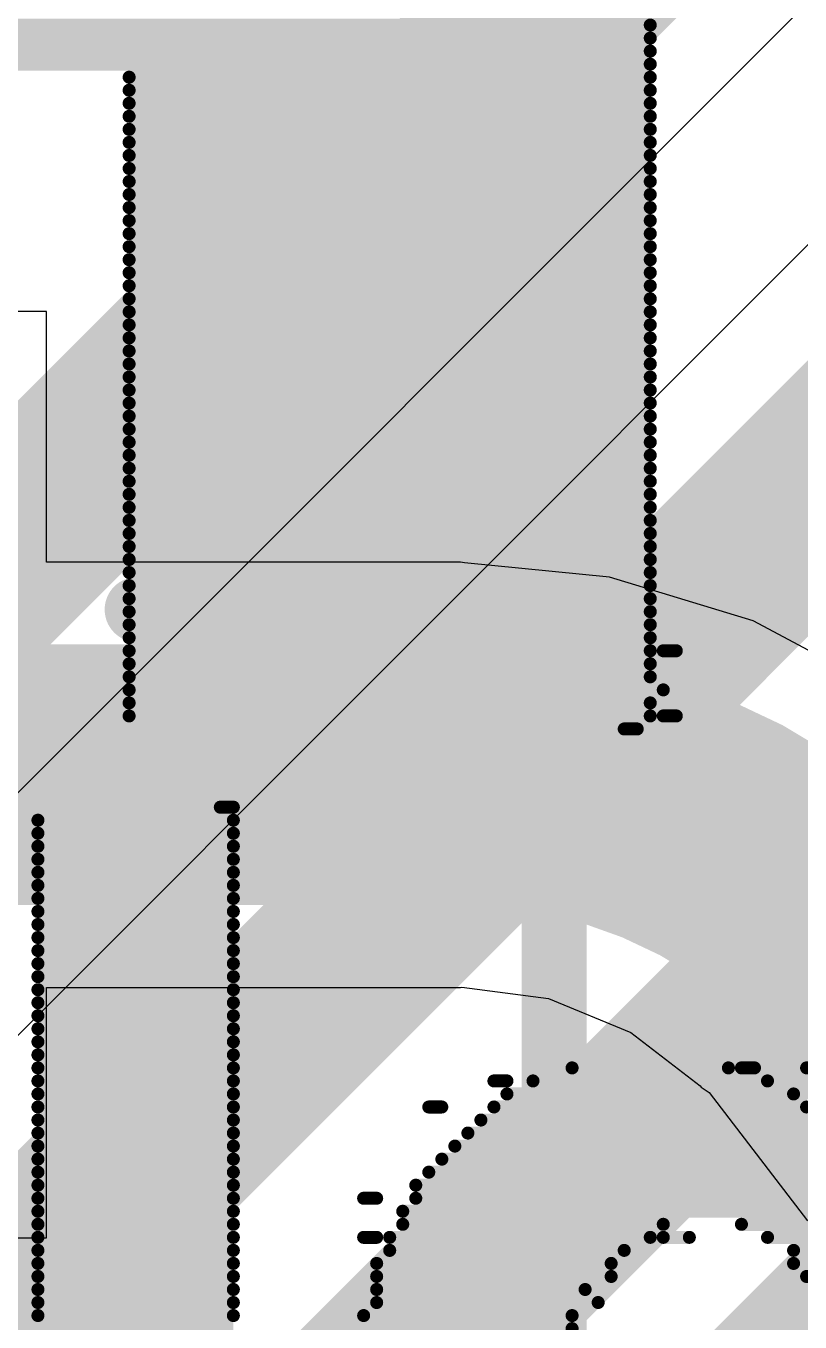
# Model space of a CAD drawing. Header units: inches. Extents: x -0.9 to 13.3, y -2.2 to 2.7.
# Drawn here: x 0.9025 to 0.9619, y -0.4595 to -0.3601 of the extents above; entities that cross this region are included whole.
import ezdxf

# ---------------------------------------------------------------- set-up
doc = ezdxf.new("R2010")
doc.units = ezdxf.units.IN
doc.header["$MEASUREMENT"] = 0
for name, color, linetype in [('Board Outline', 216, 'Continuous'), ('Bottom Layer', 5, 'Continuous'), ('Bottom Overlay', 54, 'Continuous'), ('Dimension', 6, 'Continuous'), ('Top Layer', 1, 'Continuous'), ('Top Overlay', 2, 'Continuous')]:
    doc.layers.add(name, color=color, linetype=linetype)

# ---------------------------------------------------------------- blocks, each defined once
blk = doc.blocks.new('38_SMD_M______16')
at = {"layer": 'Top Overlay'}
for points in [[(0.357158, -0.331079, 0.005, 0.005, 0), (0.357158, -0.363079, 0.005, 0.005, 0)], [(0.259157, -0.363079, 0.005, 0.005, 0), (0.357158, -0.363079, 0.005, 0.005, 0)]]:
    blk.add_lwpolyline(points, format="xyseb", dxfattribs=at)
for points in [[(0.355908, -0.331079, 0.0025, 0.0025, 1), (0.358408, -0.331079, 0.0025, 0.0025, 1)], [(0.355907, -0.363079, 0.0025, 0.0025, 1), (0.358407, -0.363079, 0.0025, 0.0025, 1)], [(0.355907, -0.363079, 0.0025, 0.0025, 1), (0.358407, -0.363079, 0.0025, 0.0025, 1)]]:
    blk.add_lwpolyline(points, format="xyseb", close=True, dxfattribs=at)

msp = doc.modelspace()

# ---------------------------------------------------------------- linework, layer by layer
at = {"layer": 'Board Outline'}
msp.add_lwpolyline([(1.99867, 0.21567, 0.01, 0.01, -1.122171), (-0.011594, -1.513286, 0.01, 0.01, 0)], format="xyseb", dxfattribs=at)
at = {"layer": 'Bottom Layer'}
for p, q in [((0.833301, -0.48749), (1.154223, -0.166568)), ((1.154525, -0.184878), (0.824075, -0.515328))]:
    msp.add_line(p, q, dxfattribs=at)
for points in [[(0.799243, -0.440757, 0.025, 0.025, 0), (1.100501, -0.139499, 0.025, 0.025, 0)], [(0.823568, -0.477757, 0.015, 0.015, 0), (1.147989, -0.153336, 0.015, 0.015, 0)], [(0.708521, -0.685804, 0.015, 0.015, 0), (1.200088, -0.194238, 0.015, 0.015, 0)], [(0.833808, -0.525061, 0.015, 0.015, 0), (1.164258, -0.19461, 0.015, 0.015, 0)], [(0.752378, -0.673693, 0.015, 0.015, 0), (1.196054, -0.230017, 0.015, 0.015, 0)]]:
    msp.add_lwpolyline(points, format="xyseb", dxfattribs=at)
at = {"layer": 'Bottom Overlay'}
for points in [[(0.830404, -0.360047, 0.001, 0.001, 0), (0.950404, -0.360047, 0.001, 0.001, 0)], [(0.830404, -0.361047, 0.001, 0.001, 0), (0.950404, -0.361047, 0.001, 0.001, 0)], [(0.830404, -0.362047, 0.001, 0.001, 0), (0.950404, -0.362047, 0.001, 0.001, 0)], [(0.830404, -0.363047, 0.001, 0.001, 0), (0.950404, -0.363047, 0.001, 0.001, 0)], [(0.910404, -0.364047, 0.001, 0.001, 0), (0.950404, -0.364047, 0.001, 0.001, 0)], [(0.910404, -0.365047, 0.001, 0.001, 0), (0.950404, -0.365047, 0.001, 0.001, 0)], [(0.910404, -0.366047, 0.001, 0.001, 0), (0.950404, -0.366047, 0.001, 0.001, 0)], [(0.910404, -0.367047, 0.001, 0.001, 0), (0.950404, -0.367047, 0.001, 0.001, 0)], [(0.910404, -0.368047, 0.001, 0.001, 0), (0.950404, -0.368047, 0.001, 0.001, 0)], [(0.910404, -0.369047, 0.001, 0.001, 0), (0.950404, -0.369047, 0.001, 0.001, 0)], [(0.910404, -0.370047, 0.001, 0.001, 0), (0.950404, -0.370047, 0.001, 0.001, 0)], [(0.910404, -0.371047, 0.001, 0.001, 0), (0.950404, -0.371047, 0.001, 0.001, 0)], [(0.910404, -0.372047, 0.001, 0.001, 0), (0.950404, -0.372047, 0.001, 0.001, 0)], [(0.910404, -0.373047, 0.001, 0.001, 0), (0.950404, -0.373047, 0.001, 0.001, 0)], [(0.910404, -0.374047, 0.001, 0.001, 0), (0.950404, -0.374047, 0.001, 0.001, 0)], [(0.910404, -0.375047, 0.001, 0.001, 0), (0.950404, -0.375047, 0.001, 0.001, 0)], [(0.910404, -0.376047, 0.001, 0.001, 0), (0.950404, -0.376047, 0.001, 0.001, 0)], [(0.910404, -0.377047, 0.001, 0.001, 0), (0.950404, -0.377047, 0.001, 0.001, 0)], [(0.910404, -0.378047, 0.001, 0.001, 0), (0.950404, -0.378047, 0.001, 0.001, 0)], [(0.910404, -0.379047, 0.001, 0.001, 0), (0.950404, -0.379047, 0.001, 0.001, 0)], [(0.910404, -0.380047, 0.001, 0.001, 0), (0.950404, -0.380047, 0.001, 0.001, 0)], [(0.910404, -0.381047, 0.001, 0.001, 0), (0.950404, -0.381047, 0.001, 0.001, 0)], [(0.910404, -0.382047, 0.001, 0.001, 0), (0.950404, -0.382047, 0.001, 0.001, 0)], [(0.910404, -0.383047, 0.001, 0.001, 0), (0.950404, -0.383047, 0.001, 0.001, 0)], [(0.910404, -0.384047, 0.001, 0.001, 0), (0.950404, -0.384047, 0.001, 0.001, 0)], [(0.910404, -0.385047, 0.001, 0.001, 0), (0.950404, -0.385047, 0.001, 0.001, 0)], [(0.910404, -0.386047, 0.001, 0.001, 0), (0.950404, -0.386047, 0.001, 0.001, 0)], [(0.910404, -0.387047, 0.001, 0.001, 0), (0.950404, -0.387047, 0.001, 0.001, 0)], [(0.910404, -0.388047, 0.001, 0.001, 0), (0.950404, -0.388047, 0.001, 0.001, 0)], [(0.910404, -0.389047, 0.001, 0.001, 0), (0.950404, -0.389047, 0.001, 0.001, 0)], [(0.910404, -0.390047, 0.001, 0.001, 0), (0.950404, -0.390047, 0.001, 0.001, 0)], [(0.910404, -0.391047, 0.001, 0.001, 0), (0.950404, -0.391047, 0.001, 0.001, 0)], [(0.910404, -0.392047, 0.001, 0.001, 0), (0.950404, -0.392047, 0.001, 0.001, 0)], [(0.910404, -0.393047, 0.001, 0.001, 0), (0.950404, -0.393047, 0.001, 0.001, 0)], [(0.910404, -0.394047, 0.001, 0.001, 0), (0.950404, -0.394047, 0.001, 0.001, 0)], [(0.910404, -0.395047, 0.001, 0.001, 0), (0.950404, -0.395047, 0.001, 0.001, 0)], [(0.910404, -0.396047, 0.001, 0.001, 0), (0.950404, -0.396047, 0.001, 0.001, 0)], [(0.910404, -0.397047, 0.001, 0.001, 0), (0.950404, -0.397047, 0.001, 0.001, 0)], [(0.910404, -0.398047, 0.001, 0.001, 0), (0.950404, -0.398047, 0.001, 0.001, 0)], [(0.910404, -0.399047, 0.001, 0.001, 0), (0.950404, -0.399047, 0.001, 0.001, 0)], [(0.910404, -0.400047, 0.001, 0.001, 0), (0.950404, -0.400047, 0.001, 0.001, 0)], [(0.910404, -0.401047, 0.001, 0.001, 0), (0.950404, -0.401047, 0.001, 0.001, 0)], [(0.910404, -0.402047, 0.001, 0.001, 0), (0.950404, -0.402047, 0.001, 0.001, 0)], [(0.910404, -0.403047, 0.001, 0.001, 0), (0.950404, -0.403047, 0.001, 0.001, 0)], [(0.910404, -0.404047, 0.001, 0.001, 0), (0.950404, -0.404047, 0.001, 0.001, 0)], [(0.910404, -0.405047, 0.001, 0.001, 0), (0.950404, -0.405047, 0.001, 0.001, 0)], [(0.910404, -0.406047, 0.001, 0.001, 0), (0.950404, -0.406047, 0.001, 0.001, 0)], [(0.910404, -0.407047, 0.001, 0.001, 0), (0.950404, -0.407047, 0.001, 0.001, 0)], [(0.910404, -0.408047, 0.001, 0.001, 0), (0.950404, -0.408047, 0.001, 0.001, 0)], [(0.951404, -0.408047, 0.001, 0.001, 0), (0.952404, -0.408047, 0.001, 0.001, 0)], [(0.910404, -0.409047, 0.001, 0.001, 0), (0.950404, -0.409047, 0.001, 0.001, 0)], [(0.910404, -0.410047, 0.001, 0.001, 0), (0.950404, -0.410047, 0.001, 0.001, 0)], [(0.910404, -0.411047, 0.001, 0.001, 0), (0.951404, -0.411047, 0.001, 0.001, 0)], [(0.910404, -0.412047, 0.001, 0.001, 0), (0.950404, -0.412047, 0.001, 0.001, 0)], [(0.910404, -0.413047, 0.001, 0.001, 0), (0.950404, -0.413047, 0.001, 0.001, 0)], [(0.951404, -0.413047, 0.001, 0.001, 0), (0.952404, -0.413047, 0.001, 0.001, 0)], [(0.948404, -0.414047, 0.001, 0.001, 0), (0.949404, -0.414047, 0.001, 0.001, 0)], [(0.917404, -0.420047, 0.001, 0.001, 0), (0.918404, -0.420047, 0.001, 0.001, 0)], [(0.903404, -0.421047, 0.001, 0.001, 0), (0.918404, -0.421047, 0.001, 0.001, 0)], [(0.903404, -0.422047, 0.001, 0.001, 0), (0.918404, -0.422047, 0.001, 0.001, 0)], [(0.903404, -0.423047, 0.001, 0.001, 0), (0.918404, -0.423047, 0.001, 0.001, 0)], [(0.903404, -0.424047, 0.001, 0.001, 0), (0.918404, -0.424047, 0.001, 0.001, 0)], [(0.903404, -0.425047, 0.001, 0.001, 0), (0.918404, -0.425047, 0.001, 0.001, 0)], [(0.903404, -0.426047, 0.001, 0.001, 0), (0.918404, -0.426047, 0.001, 0.001, 0)], [(0.903404, -0.427047, 0.001, 0.001, 0), (0.918404, -0.427047, 0.001, 0.001, 0)], [(0.903404, -0.428047, 0.001, 0.001, 0), (0.918404, -0.428047, 0.001, 0.001, 0)], [(0.903404, -0.429047, 0.001, 0.001, 0), (0.918404, -0.429047, 0.001, 0.001, 0)], [(0.903404, -0.430047, 0.001, 0.001, 0), (0.918404, -0.430047, 0.001, 0.001, 0)], [(0.903404, -0.431047, 0.001, 0.001, 0), (0.918404, -0.431047, 0.001, 0.001, 0)], [(0.903404, -0.432047, 0.001, 0.001, 0), (0.918404, -0.432047, 0.001, 0.001, 0)], [(0.903404, -0.433047, 0.001, 0.001, 0), (0.918404, -0.433047, 0.001, 0.001, 0)], [(0.903404, -0.434047, 0.001, 0.001, 0), (0.918404, -0.434047, 0.001, 0.001, 0)], [(0.903404, -0.435047, 0.001, 0.001, 0), (0.918404, -0.435047, 0.001, 0.001, 0)], [(0.903404, -0.436047, 0.001, 0.001, 0), (0.918404, -0.436047, 0.001, 0.001, 0)], [(0.903404, -0.437047, 0.001, 0.001, 0), (0.918404, -0.437047, 0.001, 0.001, 0)], [(0.903404, -0.438047, 0.001, 0.001, 0), (0.918404, -0.438047, 0.001, 0.001, 0)], [(0.903404, -0.439047, 0.001, 0.001, 0), (0.918404, -0.439047, 0.001, 0.001, 0)], [(0.903404, -0.440047, 0.001, 0.001, 0), (0.918404, -0.440047, 0.001, 0.001, 0)], [(0.944404, -0.440047, 0.001, 0.001, 0), (0.956404, -0.440047, 0.001, 0.001, 0)], [(0.957404, -0.440047, 0.001, 0.001, 0), (0.958404, -0.440047, 0.001, 0.001, 0)], [(0.962404, -0.440047, 0.001, 0.001, 0), (0.963404, -0.440047, 0.001, 0.001, 0)], [(0.903404, -0.441047, 0.001, 0.001, 0), (0.918404, -0.441047, 0.001, 0.001, 0)], [(0.938404, -0.441047, 0.001, 0.001, 0), (0.939404, -0.441047, 0.001, 0.001, 0)], [(0.941404, -0.441047, 0.001, 0.001, 0), (0.959404, -0.441047, 0.001, 0.001, 0)], [(0.903404, -0.442047, 0.001, 0.001, 0), (0.918404, -0.442047, 0.001, 0.001, 0)], [(0.939404, -0.442047, 0.001, 0.001, 0), (0.961404, -0.442047, 0.001, 0.001, 0)], [(0.903404, -0.443047, 0.001, 0.001, 0), (0.918404, -0.443047, 0.001, 0.001, 0)], [(0.933404, -0.443047, 0.001, 0.001, 0), (0.934404, -0.443047, 0.001, 0.001, 0)], [(0.938404, -0.443047, 0.001, 0.001, 0), (0.962404, -0.443047, 0.001, 0.001, 0)], [(0.903404, -0.444047, 0.001, 0.001, 0), (0.918404, -0.444047, 0.001, 0.001, 0)], [(0.937404, -0.444047, 0.001, 0.001, 0), (0.963404, -0.444047, 0.001, 0.001, 0)], [(0.903404, -0.445047, 0.001, 0.001, 0), (0.918404, -0.445047, 0.001, 0.001, 0)], [(0.936404, -0.445047, 0.001, 0.001, 0), (0.965404, -0.445047, 0.001, 0.001, 0)], [(0.903404, -0.446047, 0.001, 0.001, 0), (0.918404, -0.446047, 0.001, 0.001, 0)], [(0.935404, -0.446047, 0.001, 0.001, 0), (0.980404, -0.446047, 0.001, 0.001, 0)], [(0.903404, -0.447047, 0.001, 0.001, 0), (0.918404, -0.447047, 0.001, 0.001, 0)], [(0.934404, -0.447047, 0.001, 0.001, 0), (0.980404, -0.447047, 0.001, 0.001, 0)], [(0.903404, -0.448047, 0.001, 0.001, 0), (0.918404, -0.448047, 0.001, 0.001, 0)], [(0.933404, -0.448047, 0.001, 0.001, 0), (0.980404, -0.448047, 0.001, 0.001, 0)], [(0.903404, -0.449047, 0.001, 0.001, 0), (0.918404, -0.449047, 0.001, 0.001, 0)], [(0.932404, -0.449047, 0.001, 0.001, 0), (0.980404, -0.449047, 0.001, 0.001, 0)], [(0.903404, -0.450047, 0.001, 0.001, 0), (0.918404, -0.450047, 0.001, 0.001, 0)], [(0.928404, -0.450047, 0.001, 0.001, 0), (0.929404, -0.450047, 0.001, 0.001, 0)], [(0.932404, -0.450047, 0.001, 0.001, 0), (0.980404, -0.450047, 0.001, 0.001, 0)], [(0.903404, -0.451047, 0.001, 0.001, 0), (0.918404, -0.451047, 0.001, 0.001, 0)], [(0.931404, -0.451047, 0.001, 0.001, 0), (0.980404, -0.451047, 0.001, 0.001, 0)], [(0.903404, -0.452047, 0.001, 0.001, 0), (0.918404, -0.452047, 0.001, 0.001, 0)], [(0.931404, -0.452047, 0.001, 0.001, 0), (0.951404, -0.452047, 0.001, 0.001, 0)], [(0.957404, -0.452047, 0.001, 0.001, 0), (0.980404, -0.452047, 0.001, 0.001, 0)], [(0.903404, -0.453047, 0.001, 0.001, 0), (0.918404, -0.453047, 0.001, 0.001, 0)], [(0.928404, -0.453047, 0.001, 0.001, 0), (0.929404, -0.453047, 0.001, 0.001, 0)], [(0.930404, -0.453047, 0.001, 0.001, 0), (0.950404, -0.453047, 0.001, 0.001, 0)], [(0.951404, -0.453047, 0.001, 0.001, 0), (0.953404, -0.453047, 0.001, 0.001, 0)], [(0.959404, -0.453047, 0.001, 0.001, 0), (0.980404, -0.453047, 0.001, 0.001, 0)], [(0.903404, -0.454047, 0.001, 0.001, 0), (0.918404, -0.454047, 0.001, 0.001, 0)], [(0.930404, -0.454047, 0.001, 0.001, 0), (0.948404, -0.454047, 0.001, 0.001, 0)], [(0.961404, -0.454047, 0.001, 0.001, 0), (0.980404, -0.454047, 0.001, 0.001, 0)], [(0.903404, -0.455047, 0.001, 0.001, 0), (0.918404, -0.455047, 0.001, 0.001, 0)], [(0.929404, -0.455047, 0.001, 0.001, 0), (0.947404, -0.455047, 0.001, 0.001, 0)], [(0.961404, -0.455047, 0.001, 0.001, 0), (0.980404, -0.455047, 0.001, 0.001, 0)], [(0.903404, -0.456047, 0.001, 0.001, 0), (0.918404, -0.456047, 0.001, 0.001, 0)], [(0.929404, -0.456047, 0.001, 0.001, 0), (0.947404, -0.456047, 0.001, 0.001, 0)], [(0.962404, -0.456047, 0.001, 0.001, 0), (0.980404, -0.456047, 0.001, 0.001, 0)], [(0.903404, -0.457047, 0.001, 0.001, 0), (0.918404, -0.457047, 0.001, 0.001, 0)], [(0.929404, -0.457047, 0.001, 0.001, 0), (0.945404, -0.457047, 0.001, 0.001, 0)], [(0.903404, -0.458047, 0.001, 0.001, 0), (0.918404, -0.458047, 0.001, 0.001, 0)], [(0.929404, -0.458047, 0.001, 0.001, 0), (0.946404, -0.458047, 0.001, 0.001, 0)], [(0.903404, -0.459047, 0.001, 0.001, 0), (0.918404, -0.459047, 0.001, 0.001, 0)], [(0.928404, -0.459047, 0.001, 0.001, 0), (0.944404, -0.459047, 0.001, 0.001, 0)], [(0.903404, -0.460047, 0.001, 0.001, 0), (0.918404, -0.460047, 0.001, 0.001, 0)], [(0.928404, -0.460047, 0.001, 0.001, 0), (0.944404, -0.460047, 0.001, 0.001, 0)]]:
    msp.add_lwpolyline(points, format="xyseb", dxfattribs=at)
for points in [[(0.950154, -0.360047, 0.0005, 0.0005, 1), (0.950654, -0.360047, 0.0005, 0.0005, 1)], [(0.950154, -0.361047, 0.0005, 0.0005, 1), (0.950654, -0.361047, 0.0005, 0.0005, 1)], [(0.950154, -0.362047, 0.0005, 0.0005, 1), (0.950654, -0.362047, 0.0005, 0.0005, 1)], [(0.950154, -0.363047, 0.0005, 0.0005, 1), (0.950654, -0.363047, 0.0005, 0.0005, 1)], [(0.910154, -0.364047, 0.0005, 0.0005, 1), (0.910654, -0.364047, 0.0005, 0.0005, 1)], [(0.950154, -0.364047, 0.0005, 0.0005, 1), (0.950654, -0.364047, 0.0005, 0.0005, 1)], [(0.910154, -0.365047, 0.0005, 0.0005, 1), (0.910654, -0.365047, 0.0005, 0.0005, 1)], [(0.950154, -0.365047, 0.0005, 0.0005, 1), (0.950654, -0.365047, 0.0005, 0.0005, 1)], [(0.910154, -0.366047, 0.0005, 0.0005, 1), (0.910654, -0.366047, 0.0005, 0.0005, 1)], [(0.950154, -0.366047, 0.0005, 0.0005, 1), (0.950654, -0.366047, 0.0005, 0.0005, 1)], [(0.910154, -0.367047, 0.0005, 0.0005, 1), (0.910654, -0.367047, 0.0005, 0.0005, 1)], [(0.950154, -0.367047, 0.0005, 0.0005, 1), (0.950654, -0.367047, 0.0005, 0.0005, 1)], [(0.910154, -0.368047, 0.0005, 0.0005, 1), (0.910654, -0.368047, 0.0005, 0.0005, 1)], [(0.950154, -0.368047, 0.0005, 0.0005, 1), (0.950654, -0.368047, 0.0005, 0.0005, 1)], [(0.910154, -0.369047, 0.0005, 0.0005, 1), (0.910654, -0.369047, 0.0005, 0.0005, 1)], [(0.950154, -0.369047, 0.0005, 0.0005, 1), (0.950654, -0.369047, 0.0005, 0.0005, 1)], [(0.910154, -0.370047, 0.0005, 0.0005, 1), (0.910654, -0.370047, 0.0005, 0.0005, 1)], [(0.950154, -0.370047, 0.0005, 0.0005, 1), (0.950654, -0.370047, 0.0005, 0.0005, 1)], [(0.910154, -0.371047, 0.0005, 0.0005, 1), (0.910654, -0.371047, 0.0005, 0.0005, 1)], [(0.950154, -0.371047, 0.0005, 0.0005, 1), (0.950654, -0.371047, 0.0005, 0.0005, 1)], [(0.910154, -0.372047, 0.0005, 0.0005, 1), (0.910654, -0.372047, 0.0005, 0.0005, 1)], [(0.950154, -0.372047, 0.0005, 0.0005, 1), (0.950654, -0.372047, 0.0005, 0.0005, 1)], [(0.910154, -0.373047, 0.0005, 0.0005, 1), (0.910654, -0.373047, 0.0005, 0.0005, 1)], [(0.950154, -0.373047, 0.0005, 0.0005, 1), (0.950654, -0.373047, 0.0005, 0.0005, 1)], [(0.910154, -0.374047, 0.0005, 0.0005, 1), (0.910654, -0.374047, 0.0005, 0.0005, 1)], [(0.950154, -0.374047, 0.0005, 0.0005, 1), (0.950654, -0.374047, 0.0005, 0.0005, 1)], [(0.910154, -0.375047, 0.0005, 0.0005, 1), (0.910654, -0.375047, 0.0005, 0.0005, 1)], [(0.950154, -0.375047, 0.0005, 0.0005, 1), (0.950654, -0.375047, 0.0005, 0.0005, 1)], [(0.910154, -0.376047, 0.0005, 0.0005, 1), (0.910654, -0.376047, 0.0005, 0.0005, 1)], [(0.950154, -0.376047, 0.0005, 0.0005, 1), (0.950654, -0.376047, 0.0005, 0.0005, 1)], [(0.910154, -0.377047, 0.0005, 0.0005, 1), (0.910654, -0.377047, 0.0005, 0.0005, 1)], [(0.950154, -0.377047, 0.0005, 0.0005, 1), (0.950654, -0.377047, 0.0005, 0.0005, 1)], [(0.910154, -0.378047, 0.0005, 0.0005, 1), (0.910654, -0.378047, 0.0005, 0.0005, 1)], [(0.950154, -0.378047, 0.0005, 0.0005, 1), (0.950654, -0.378047, 0.0005, 0.0005, 1)], [(0.910154, -0.379047, 0.0005, 0.0005, 1), (0.910654, -0.379047, 0.0005, 0.0005, 1)], [(0.950154, -0.379047, 0.0005, 0.0005, 1), (0.950654, -0.379047, 0.0005, 0.0005, 1)], [(0.910154, -0.380047, 0.0005, 0.0005, 1), (0.910654, -0.380047, 0.0005, 0.0005, 1)], [(0.950154, -0.380047, 0.0005, 0.0005, 1), (0.950654, -0.380047, 0.0005, 0.0005, 1)], [(0.910154, -0.381047, 0.0005, 0.0005, 1), (0.910654, -0.381047, 0.0005, 0.0005, 1)], [(0.950154, -0.381047, 0.0005, 0.0005, 1), (0.950654, -0.381047, 0.0005, 0.0005, 1)], [(0.910154, -0.382047, 0.0005, 0.0005, 1), (0.910654, -0.382047, 0.0005, 0.0005, 1)], [(0.950154, -0.382047, 0.0005, 0.0005, 1), (0.950654, -0.382047, 0.0005, 0.0005, 1)], [(0.910154, -0.383047, 0.0005, 0.0005, 1), (0.910654, -0.383047, 0.0005, 0.0005, 1)], [(0.950154, -0.383047, 0.0005, 0.0005, 1), (0.950654, -0.383047, 0.0005, 0.0005, 1)], [(0.910154, -0.384047, 0.0005, 0.0005, 1), (0.910654, -0.384047, 0.0005, 0.0005, 1)], [(0.950154, -0.384047, 0.0005, 0.0005, 1), (0.950654, -0.384047, 0.0005, 0.0005, 1)], [(0.910154, -0.385047, 0.0005, 0.0005, 1), (0.910654, -0.385047, 0.0005, 0.0005, 1)], [(0.950154, -0.385047, 0.0005, 0.0005, 1), (0.950654, -0.385047, 0.0005, 0.0005, 1)], [(0.910154, -0.386047, 0.0005, 0.0005, 1), (0.910654, -0.386047, 0.0005, 0.0005, 1)], [(0.950154, -0.386047, 0.0005, 0.0005, 1), (0.950654, -0.386047, 0.0005, 0.0005, 1)], [(0.910154, -0.387047, 0.0005, 0.0005, 1), (0.910654, -0.387047, 0.0005, 0.0005, 1)], [(0.950154, -0.387047, 0.0005, 0.0005, 1), (0.950654, -0.387047, 0.0005, 0.0005, 1)], [(0.910154, -0.388047, 0.0005, 0.0005, 1), (0.910654, -0.388047, 0.0005, 0.0005, 1)], [(0.950154, -0.388047, 0.0005, 0.0005, 1), (0.950654, -0.388047, 0.0005, 0.0005, 1)], [(0.910154, -0.389047, 0.0005, 0.0005, 1), (0.910654, -0.389047, 0.0005, 0.0005, 1)], [(0.950154, -0.389047, 0.0005, 0.0005, 1), (0.950654, -0.389047, 0.0005, 0.0005, 1)], [(0.910154, -0.390047, 0.0005, 0.0005, 1), (0.910654, -0.390047, 0.0005, 0.0005, 1)], [(0.950154, -0.390047, 0.0005, 0.0005, 1), (0.950654, -0.390047, 0.0005, 0.0005, 1)], [(0.910154, -0.391047, 0.0005, 0.0005, 1), (0.910654, -0.391047, 0.0005, 0.0005, 1)], [(0.950154, -0.391047, 0.0005, 0.0005, 1), (0.950654, -0.391047, 0.0005, 0.0005, 1)], [(0.910154, -0.392047, 0.0005, 0.0005, 1), (0.910654, -0.392047, 0.0005, 0.0005, 1)], [(0.950154, -0.392047, 0.0005, 0.0005, 1), (0.950654, -0.392047, 0.0005, 0.0005, 1)], [(0.910154, -0.393047, 0.0005, 0.0005, 1), (0.910654, -0.393047, 0.0005, 0.0005, 1)], [(0.950154, -0.393047, 0.0005, 0.0005, 1), (0.950654, -0.393047, 0.0005, 0.0005, 1)], [(0.910154, -0.394047, 0.0005, 0.0005, 1), (0.910654, -0.394047, 0.0005, 0.0005, 1)], [(0.950154, -0.394047, 0.0005, 0.0005, 1), (0.950654, -0.394047, 0.0005, 0.0005, 1)], [(0.910154, -0.395047, 0.0005, 0.0005, 1), (0.910654, -0.395047, 0.0005, 0.0005, 1)], [(0.950154, -0.395047, 0.0005, 0.0005, 1), (0.950654, -0.395047, 0.0005, 0.0005, 1)], [(0.910154, -0.396047, 0.0005, 0.0005, 1), (0.910654, -0.396047, 0.0005, 0.0005, 1)], [(0.950154, -0.396047, 0.0005, 0.0005, 1), (0.950654, -0.396047, 0.0005, 0.0005, 1)], [(0.910154, -0.397047, 0.0005, 0.0005, 1), (0.910654, -0.397047, 0.0005, 0.0005, 1)], [(0.950154, -0.397047, 0.0005, 0.0005, 1), (0.950654, -0.397047, 0.0005, 0.0005, 1)], [(0.910154, -0.398047, 0.0005, 0.0005, 1), (0.910654, -0.398047, 0.0005, 0.0005, 1)], [(0.950154, -0.398047, 0.0005, 0.0005, 1), (0.950654, -0.398047, 0.0005, 0.0005, 1)], [(0.910154, -0.399047, 0.0005, 0.0005, 1), (0.910654, -0.399047, 0.0005, 0.0005, 1)], [(0.950154, -0.399047, 0.0005, 0.0005, 1), (0.950654, -0.399047, 0.0005, 0.0005, 1)], [(0.910154, -0.400047, 0.0005, 0.0005, 1), (0.910654, -0.400047, 0.0005, 0.0005, 1)], [(0.950154, -0.400047, 0.0005, 0.0005, 1), (0.950654, -0.400047, 0.0005, 0.0005, 1)], [(0.910154, -0.401047, 0.0005, 0.0005, 1), (0.910654, -0.401047, 0.0005, 0.0005, 1)], [(0.950154, -0.401047, 0.0005, 0.0005, 1), (0.950654, -0.401047, 0.0005, 0.0005, 1)], [(0.910154, -0.402047, 0.0005, 0.0005, 1), (0.910654, -0.402047, 0.0005, 0.0005, 1)], [(0.950154, -0.402047, 0.0005, 0.0005, 1), (0.950654, -0.402047, 0.0005, 0.0005, 1)], [(0.910154, -0.403047, 0.0005, 0.0005, 1), (0.910654, -0.403047, 0.0005, 0.0005, 1)], [(0.950154, -0.403047, 0.0005, 0.0005, 1), (0.950654, -0.403047, 0.0005, 0.0005, 1)], [(0.910154, -0.404047, 0.0005, 0.0005, 1), (0.910654, -0.404047, 0.0005, 0.0005, 1)], [(0.950154, -0.404047, 0.0005, 0.0005, 1), (0.950654, -0.404047, 0.0005, 0.0005, 1)], [(0.910154, -0.405047, 0.0005, 0.0005, 1), (0.910654, -0.405047, 0.0005, 0.0005, 1)], [(0.950154, -0.405047, 0.0005, 0.0005, 1), (0.950654, -0.405047, 0.0005, 0.0005, 1)], [(0.910154, -0.406047, 0.0005, 0.0005, 1), (0.910654, -0.406047, 0.0005, 0.0005, 1)], [(0.950154, -0.406047, 0.0005, 0.0005, 1), (0.950654, -0.406047, 0.0005, 0.0005, 1)], [(0.910154, -0.407047, 0.0005, 0.0005, 1), (0.910654, -0.407047, 0.0005, 0.0005, 1)], [(0.950154, -0.407047, 0.0005, 0.0005, 1), (0.950654, -0.407047, 0.0005, 0.0005, 1)], [(0.910154, -0.408047, 0.0005, 0.0005, 1), (0.910654, -0.408047, 0.0005, 0.0005, 1)], [(0.950154, -0.408047, 0.0005, 0.0005, 1), (0.950654, -0.408047, 0.0005, 0.0005, 1)], [(0.951154, -0.408047, 0.0005, 0.0005, 1), (0.951654, -0.408047, 0.0005, 0.0005, 1)], [(0.952154, -0.408047, 0.0005, 0.0005, 1), (0.952654, -0.408047, 0.0005, 0.0005, 1)], [(0.910154, -0.409047, 0.0005, 0.0005, 1), (0.910654, -0.409047, 0.0005, 0.0005, 1)], [(0.950154, -0.409047, 0.0005, 0.0005, 1), (0.950654, -0.409047, 0.0005, 0.0005, 1)], [(0.910154, -0.410047, 0.0005, 0.0005, 1), (0.910654, -0.410047, 0.0005, 0.0005, 1)], [(0.950154, -0.410047, 0.0005, 0.0005, 1), (0.950654, -0.410047, 0.0005, 0.0005, 1)], [(0.910154, -0.411047, 0.0005, 0.0005, 1), (0.910654, -0.411047, 0.0005, 0.0005, 1)], [(0.951154, -0.411047, 0.0005, 0.0005, 1), (0.951654, -0.411047, 0.0005, 0.0005, 1)], [(0.910154, -0.412047, 0.0005, 0.0005, 1), (0.910654, -0.412047, 0.0005, 0.0005, 1)], [(0.950154, -0.412047, 0.0005, 0.0005, 1), (0.950654, -0.412047, 0.0005, 0.0005, 1)], [(0.910154, -0.413047, 0.0005, 0.0005, 1), (0.910654, -0.413047, 0.0005, 0.0005, 1)], [(0.950154, -0.413047, 0.0005, 0.0005, 1), (0.950654, -0.413047, 0.0005, 0.0005, 1)], [(0.951154, -0.413047, 0.0005, 0.0005, 1), (0.951654, -0.413047, 0.0005, 0.0005, 1)], [(0.952154, -0.413047, 0.0005, 0.0005, 1), (0.952654, -0.413047, 0.0005, 0.0005, 1)], [(0.948154, -0.414047, 0.0005, 0.0005, 1), (0.948654, -0.414047, 0.0005, 0.0005, 1)], [(0.949154, -0.414047, 0.0005, 0.0005, 1), (0.949654, -0.414047, 0.0005, 0.0005, 1)], [(0.917154, -0.420047, 0.0005, 0.0005, 1), (0.917654, -0.420047, 0.0005, 0.0005, 1)], [(0.918154, -0.420047, 0.0005, 0.0005, 1), (0.918654, -0.420047, 0.0005, 0.0005, 1)], [(0.903154, -0.421047, 0.0005, 0.0005, 1), (0.903654, -0.421047, 0.0005, 0.0005, 1)], [(0.918154, -0.421047, 0.0005, 0.0005, 1), (0.918654, -0.421047, 0.0005, 0.0005, 1)], [(0.903154, -0.422047, 0.0005, 0.0005, 1), (0.903654, -0.422047, 0.0005, 0.0005, 1)], [(0.918154, -0.422047, 0.0005, 0.0005, 1), (0.918654, -0.422047, 0.0005, 0.0005, 1)], [(0.903154, -0.423047, 0.0005, 0.0005, 1), (0.903654, -0.423047, 0.0005, 0.0005, 1)], [(0.918154, -0.423047, 0.0005, 0.0005, 1), (0.918654, -0.423047, 0.0005, 0.0005, 1)], [(0.903154, -0.424047, 0.0005, 0.0005, 1), (0.903654, -0.424047, 0.0005, 0.0005, 1)], [(0.918154, -0.424047, 0.0005, 0.0005, 1), (0.918654, -0.424047, 0.0005, 0.0005, 1)], [(0.903154, -0.425047, 0.0005, 0.0005, 1), (0.903654, -0.425047, 0.0005, 0.0005, 1)], [(0.918154, -0.425047, 0.0005, 0.0005, 1), (0.918654, -0.425047, 0.0005, 0.0005, 1)], [(0.903154, -0.426047, 0.0005, 0.0005, 1), (0.903654, -0.426047, 0.0005, 0.0005, 1)], [(0.918154, -0.426047, 0.0005, 0.0005, 1), (0.918654, -0.426047, 0.0005, 0.0005, 1)], [(0.903154, -0.427047, 0.0005, 0.0005, 1), (0.903654, -0.427047, 0.0005, 0.0005, 1)], [(0.918154, -0.427047, 0.0005, 0.0005, 1), (0.918654, -0.427047, 0.0005, 0.0005, 1)], [(0.903154, -0.428047, 0.0005, 0.0005, 1), (0.903654, -0.428047, 0.0005, 0.0005, 1)], [(0.918154, -0.428047, 0.0005, 0.0005, 1), (0.918654, -0.428047, 0.0005, 0.0005, 1)], [(0.903154, -0.429047, 0.0005, 0.0005, 1), (0.903654, -0.429047, 0.0005, 0.0005, 1)], [(0.918154, -0.429047, 0.0005, 0.0005, 1), (0.918654, -0.429047, 0.0005, 0.0005, 1)], [(0.903154, -0.430047, 0.0005, 0.0005, 1), (0.903654, -0.430047, 0.0005, 0.0005, 1)], [(0.918154, -0.430047, 0.0005, 0.0005, 1), (0.918654, -0.430047, 0.0005, 0.0005, 1)], [(0.903154, -0.431047, 0.0005, 0.0005, 1), (0.903654, -0.431047, 0.0005, 0.0005, 1)], [(0.918154, -0.431047, 0.0005, 0.0005, 1), (0.918654, -0.431047, 0.0005, 0.0005, 1)], [(0.903154, -0.432047, 0.0005, 0.0005, 1), (0.903654, -0.432047, 0.0005, 0.0005, 1)], [(0.918154, -0.432047, 0.0005, 0.0005, 1), (0.918654, -0.432047, 0.0005, 0.0005, 1)], [(0.903154, -0.433047, 0.0005, 0.0005, 1), (0.903654, -0.433047, 0.0005, 0.0005, 1)], [(0.918154, -0.433047, 0.0005, 0.0005, 1), (0.918654, -0.433047, 0.0005, 0.0005, 1)], [(0.903154, -0.434047, 0.0005, 0.0005, 1), (0.903654, -0.434047, 0.0005, 0.0005, 1)], [(0.918154, -0.434047, 0.0005, 0.0005, 1), (0.918654, -0.434047, 0.0005, 0.0005, 1)], [(0.903154, -0.435047, 0.0005, 0.0005, 1), (0.903654, -0.435047, 0.0005, 0.0005, 1)], [(0.918154, -0.435047, 0.0005, 0.0005, 1), (0.918654, -0.435047, 0.0005, 0.0005, 1)], [(0.903154, -0.436047, 0.0005, 0.0005, 1), (0.903654, -0.436047, 0.0005, 0.0005, 1)], [(0.918154, -0.436047, 0.0005, 0.0005, 1), (0.918654, -0.436047, 0.0005, 0.0005, 1)], [(0.903154, -0.437047, 0.0005, 0.0005, 1), (0.903654, -0.437047, 0.0005, 0.0005, 1)], [(0.918154, -0.437047, 0.0005, 0.0005, 1), (0.918654, -0.437047, 0.0005, 0.0005, 1)], [(0.903154, -0.438047, 0.0005, 0.0005, 1), (0.903654, -0.438047, 0.0005, 0.0005, 1)], [(0.918154, -0.438047, 0.0005, 0.0005, 1), (0.918654, -0.438047, 0.0005, 0.0005, 1)], [(0.903154, -0.439047, 0.0005, 0.0005, 1), (0.903654, -0.439047, 0.0005, 0.0005, 1)], [(0.918154, -0.439047, 0.0005, 0.0005, 1), (0.918654, -0.439047, 0.0005, 0.0005, 1)], [(0.903154, -0.440047, 0.0005, 0.0005, 1), (0.903654, -0.440047, 0.0005, 0.0005, 1)], [(0.918154, -0.440047, 0.0005, 0.0005, 1), (0.918654, -0.440047, 0.0005, 0.0005, 1)], [(0.944154, -0.440047, 0.0005, 0.0005, 1), (0.944654, -0.440047, 0.0005, 0.0005, 1)], [(0.956154, -0.440047, 0.0005, 0.0005, 1), (0.956654, -0.440047, 0.0005, 0.0005, 1)], [(0.957154, -0.440047, 0.0005, 0.0005, 1), (0.957654, -0.440047, 0.0005, 0.0005, 1)], [(0.958154, -0.440047, 0.0005, 0.0005, 1), (0.958654, -0.440047, 0.0005, 0.0005, 1)], [(0.962154, -0.440047, 0.0005, 0.0005, 1), (0.962654, -0.440047, 0.0005, 0.0005, 1)], [(0.903154, -0.441047, 0.0005, 0.0005, 1), (0.903654, -0.441047, 0.0005, 0.0005, 1)], [(0.918154, -0.441047, 0.0005, 0.0005, 1), (0.918654, -0.441047, 0.0005, 0.0005, 1)], [(0.938154, -0.441047, 0.0005, 0.0005, 1), (0.938654, -0.441047, 0.0005, 0.0005, 1)], [(0.939154, -0.441047, 0.0005, 0.0005, 1), (0.939654, -0.441047, 0.0005, 0.0005, 1)], [(0.941154, -0.441047, 0.0005, 0.0005, 1), (0.941654, -0.441047, 0.0005, 0.0005, 1)], [(0.959154, -0.441047, 0.0005, 0.0005, 1), (0.959654, -0.441047, 0.0005, 0.0005, 1)], [(0.903154, -0.442047, 0.0005, 0.0005, 1), (0.903654, -0.442047, 0.0005, 0.0005, 1)], [(0.918154, -0.442047, 0.0005, 0.0005, 1), (0.918654, -0.442047, 0.0005, 0.0005, 1)], [(0.939154, -0.442047, 0.0005, 0.0005, 1), (0.939654, -0.442047, 0.0005, 0.0005, 1)], [(0.961154, -0.442047, 0.0005, 0.0005, 1), (0.961654, -0.442047, 0.0005, 0.0005, 1)], [(0.903154, -0.443047, 0.0005, 0.0005, 1), (0.903654, -0.443047, 0.0005, 0.0005, 1)], [(0.918154, -0.443047, 0.0005, 0.0005, 1), (0.918654, -0.443047, 0.0005, 0.0005, 1)], [(0.933154, -0.443047, 0.0005, 0.0005, 1), (0.933654, -0.443047, 0.0005, 0.0005, 1)], [(0.934154, -0.443047, 0.0005, 0.0005, 1), (0.934654, -0.443047, 0.0005, 0.0005, 1)], [(0.938154, -0.443047, 0.0005, 0.0005, 1), (0.938654, -0.443047, 0.0005, 0.0005, 1)], [(0.962154, -0.443047, 0.0005, 0.0005, 1), (0.962654, -0.443047, 0.0005, 0.0005, 1)], [(0.903154, -0.444047, 0.0005, 0.0005, 1), (0.903654, -0.444047, 0.0005, 0.0005, 1)], [(0.918154, -0.444047, 0.0005, 0.0005, 1), (0.918654, -0.444047, 0.0005, 0.0005, 1)], [(0.937154, -0.444047, 0.0005, 0.0005, 1), (0.937654, -0.444047, 0.0005, 0.0005, 1)], [(0.903154, -0.445047, 0.0005, 0.0005, 1), (0.903654, -0.445047, 0.0005, 0.0005, 1)], [(0.918154, -0.445047, 0.0005, 0.0005, 1), (0.918654, -0.445047, 0.0005, 0.0005, 1)], [(0.936154, -0.445047, 0.0005, 0.0005, 1), (0.936654, -0.445047, 0.0005, 0.0005, 1)], [(0.903154, -0.446047, 0.0005, 0.0005, 1), (0.903654, -0.446047, 0.0005, 0.0005, 1)], [(0.918154, -0.446047, 0.0005, 0.0005, 1), (0.918654, -0.446047, 0.0005, 0.0005, 1)], [(0.935154, -0.446047, 0.0005, 0.0005, 1), (0.935654, -0.446047, 0.0005, 0.0005, 1)], [(0.903154, -0.447047, 0.0005, 0.0005, 1), (0.903654, -0.447047, 0.0005, 0.0005, 1)], [(0.918154, -0.447047, 0.0005, 0.0005, 1), (0.918654, -0.447047, 0.0005, 0.0005, 1)], [(0.934154, -0.447047, 0.0005, 0.0005, 1), (0.934654, -0.447047, 0.0005, 0.0005, 1)], [(0.903154, -0.448047, 0.0005, 0.0005, 1), (0.903654, -0.448047, 0.0005, 0.0005, 1)], [(0.918154, -0.448047, 0.0005, 0.0005, 1), (0.918654, -0.448047, 0.0005, 0.0005, 1)], [(0.933154, -0.448047, 0.0005, 0.0005, 1), (0.933654, -0.448047, 0.0005, 0.0005, 1)], [(0.903154, -0.449047, 0.0005, 0.0005, 1), (0.903654, -0.449047, 0.0005, 0.0005, 1)], [(0.918154, -0.449047, 0.0005, 0.0005, 1), (0.918654, -0.449047, 0.0005, 0.0005, 1)], [(0.932154, -0.449047, 0.0005, 0.0005, 1), (0.932654, -0.449047, 0.0005, 0.0005, 1)], [(0.903154, -0.450047, 0.0005, 0.0005, 1), (0.903654, -0.450047, 0.0005, 0.0005, 1)], [(0.918154, -0.450047, 0.0005, 0.0005, 1), (0.918654, -0.450047, 0.0005, 0.0005, 1)], [(0.928154, -0.450047, 0.0005, 0.0005, 1), (0.928654, -0.450047, 0.0005, 0.0005, 1)], [(0.929154, -0.450047, 0.0005, 0.0005, 1), (0.929654, -0.450047, 0.0005, 0.0005, 1)], [(0.932154, -0.450047, 0.0005, 0.0005, 1), (0.932654, -0.450047, 0.0005, 0.0005, 1)], [(0.903154, -0.451047, 0.0005, 0.0005, 1), (0.903654, -0.451047, 0.0005, 0.0005, 1)], [(0.918154, -0.451047, 0.0005, 0.0005, 1), (0.918654, -0.451047, 0.0005, 0.0005, 1)], [(0.931154, -0.451047, 0.0005, 0.0005, 1), (0.931654, -0.451047, 0.0005, 0.0005, 1)], [(0.903154, -0.452047, 0.0005, 0.0005, 1), (0.903654, -0.452047, 0.0005, 0.0005, 1)], [(0.918154, -0.452047, 0.0005, 0.0005, 1), (0.918654, -0.452047, 0.0005, 0.0005, 1)], [(0.931154, -0.452047, 0.0005, 0.0005, 1), (0.931654, -0.452047, 0.0005, 0.0005, 1)], [(0.951154, -0.452047, 0.0005, 0.0005, 1), (0.951654, -0.452047, 0.0005, 0.0005, 1)], [(0.957154, -0.452047, 0.0005, 0.0005, 1), (0.957654, -0.452047, 0.0005, 0.0005, 1)], [(0.903154, -0.453047, 0.0005, 0.0005, 1), (0.903654, -0.453047, 0.0005, 0.0005, 1)], [(0.918154, -0.453047, 0.0005, 0.0005, 1), (0.918654, -0.453047, 0.0005, 0.0005, 1)], [(0.928154, -0.453047, 0.0005, 0.0005, 1), (0.928654, -0.453047, 0.0005, 0.0005, 1)], [(0.929154, -0.453047, 0.0005, 0.0005, 1), (0.929654, -0.453047, 0.0005, 0.0005, 1)], [(0.930154, -0.453047, 0.0005, 0.0005, 1), (0.930654, -0.453047, 0.0005, 0.0005, 1)], [(0.950154, -0.453047, 0.0005, 0.0005, 1), (0.950654, -0.453047, 0.0005, 0.0005, 1)], [(0.951154, -0.453047, 0.0005, 0.0005, 1), (0.951654, -0.453047, 0.0005, 0.0005, 1)], [(0.953154, -0.453047, 0.0005, 0.0005, 1), (0.953654, -0.453047, 0.0005, 0.0005, 1)], [(0.959154, -0.453047, 0.0005, 0.0005, 1), (0.959654, -0.453047, 0.0005, 0.0005, 1)], [(0.903154, -0.454047, 0.0005, 0.0005, 1), (0.903654, -0.454047, 0.0005, 0.0005, 1)], [(0.918154, -0.454047, 0.0005, 0.0005, 1), (0.918654, -0.454047, 0.0005, 0.0005, 1)], [(0.930154, -0.454047, 0.0005, 0.0005, 1), (0.930654, -0.454047, 0.0005, 0.0005, 1)], [(0.948154, -0.454047, 0.0005, 0.0005, 1), (0.948654, -0.454047, 0.0005, 0.0005, 1)], [(0.961154, -0.454047, 0.0005, 0.0005, 1), (0.961654, -0.454047, 0.0005, 0.0005, 1)], [(0.903154, -0.455047, 0.0005, 0.0005, 1), (0.903654, -0.455047, 0.0005, 0.0005, 1)], [(0.918154, -0.455047, 0.0005, 0.0005, 1), (0.918654, -0.455047, 0.0005, 0.0005, 1)], [(0.929154, -0.455047, 0.0005, 0.0005, 1), (0.929654, -0.455047, 0.0005, 0.0005, 1)], [(0.947154, -0.455047, 0.0005, 0.0005, 1), (0.947654, -0.455047, 0.0005, 0.0005, 1)], [(0.961154, -0.455047, 0.0005, 0.0005, 1), (0.961654, -0.455047, 0.0005, 0.0005, 1)], [(0.903154, -0.456047, 0.0005, 0.0005, 1), (0.903654, -0.456047, 0.0005, 0.0005, 1)], [(0.918154, -0.456047, 0.0005, 0.0005, 1), (0.918654, -0.456047, 0.0005, 0.0005, 1)], [(0.929154, -0.456047, 0.0005, 0.0005, 1), (0.929654, -0.456047, 0.0005, 0.0005, 1)], [(0.947154, -0.456047, 0.0005, 0.0005, 1), (0.947654, -0.456047, 0.0005, 0.0005, 1)], [(0.962154, -0.456047, 0.0005, 0.0005, 1), (0.962654, -0.456047, 0.0005, 0.0005, 1)], [(0.903154, -0.457047, 0.0005, 0.0005, 1), (0.903654, -0.457047, 0.0005, 0.0005, 1)], [(0.918154, -0.457047, 0.0005, 0.0005, 1), (0.918654, -0.457047, 0.0005, 0.0005, 1)], [(0.929154, -0.457047, 0.0005, 0.0005, 1), (0.929654, -0.457047, 0.0005, 0.0005, 1)], [(0.945154, -0.457047, 0.0005, 0.0005, 1), (0.945654, -0.457047, 0.0005, 0.0005, 1)], [(0.903154, -0.458047, 0.0005, 0.0005, 1), (0.903654, -0.458047, 0.0005, 0.0005, 1)], [(0.918154, -0.458047, 0.0005, 0.0005, 1), (0.918654, -0.458047, 0.0005, 0.0005, 1)], [(0.929154, -0.458047, 0.0005, 0.0005, 1), (0.929654, -0.458047, 0.0005, 0.0005, 1)], [(0.946154, -0.458047, 0.0005, 0.0005, 1), (0.946654, -0.458047, 0.0005, 0.0005, 1)], [(0.903154, -0.459047, 0.0005, 0.0005, 1), (0.903654, -0.459047, 0.0005, 0.0005, 1)], [(0.918154, -0.459047, 0.0005, 0.0005, 1), (0.918654, -0.459047, 0.0005, 0.0005, 1)], [(0.928154, -0.459047, 0.0005, 0.0005, 1), (0.928654, -0.459047, 0.0005, 0.0005, 1)], [(0.944154, -0.459047, 0.0005, 0.0005, 1), (0.944654, -0.459047, 0.0005, 0.0005, 1)], [(0.944154, -0.460047, 0.0005, 0.0005, 1), (0.944654, -0.460047, 0.0005, 0.0005, 1)]]:
    msp.add_lwpolyline(points, format="xyseb", close=True, dxfattribs=at)
at = {"layer": 'Dimension'}
msp.add_lwpolyline([(0.040813, 0.015597, 0.01, 0.01, -3.064051), (0.02964, -1.529896, 0.01, 0.01, 0)], format="xyseb", dxfattribs=at)
at = {"layer": 'Top Layer'}
for p, q in [((0.904058, -0.382031), (0.859058, -0.382031)), ((0.904058, -0.401245), (0.904058, -0.382031)), ((0.935828, -0.401245), (0.904058, -0.401245)), ((0.936133, -0.401306), (0.935828, -0.401245)), ((0.947286, -0.402404), (0.936133, -0.401306)), ((0.958305, -0.405747), (0.947286, -0.402404)), ((0.96846, -0.411175), (0.958305, -0.405747)), ((0.904058, -0.453086), (0.904058, -0.433872)), ((0.904058, -0.433872), (0.935828, -0.433872)), ((0.935828, -0.433872), (0.935941, -0.43385)), ((0.935941, -0.43385), (0.942603, -0.434727)), ((0.942603, -0.434727), (0.948916, -0.437342)), ((0.948916, -0.437342), (0.954247, -0.441432)), ((0.954247, -0.441432), (0.954311, -0.441528)), ((0.954311, -0.441528), (0.954936, -0.441946)), ((0.954936, -0.441946), (0.962473, -0.451768)), ((0.859058, -0.453086), (0.904058, -0.453086))]:
    msp.add_line(p, q, dxfattribs=at)
for points in [[(0.880342, -0.417559, 0.02, 0.02, 0), (0.935828, -0.417559, 0.02, 0.02, 0)], [(0.935828, -0.417559, 0.02, 0.02, -0.198912), (0.965846, -0.429993, 0.02, 0.02, 0)], [(0.965846, -0.429993, 0.02, 0.02, -0.198912), (0.985278, -0.476906, 0.02, 0.02, 0)]]:
    msp.add_lwpolyline(points, format="xyseb", dxfattribs=at)
for points in [[(0.930828, -0.417559, 0.01, 0.01, 1), (0.940828, -0.417559, 0.01, 0.01, 1)], [(0.930828, -0.417559, 0.01, 0.01, 1), (0.940828, -0.417559, 0.01, 0.01, 1)], [(0.960846, -0.429993, 0.01, 0.01, 1), (0.970846, -0.429993, 0.01, 0.01, 1)], [(0.960846, -0.429993, 0.01, 0.01, 1), (0.970846, -0.429993, 0.01, 0.01, 1)]]:
    msp.add_lwpolyline(points, format="xyseb", close=True, dxfattribs=at)

# ---------------------------------------------------------------- block references
at = {"rotation": 90}
msp.add_blockref('38_SMD_M______16', (0.579948, -0.762047), dxfattribs=at)

doc.saveas('drawing.dxf')
